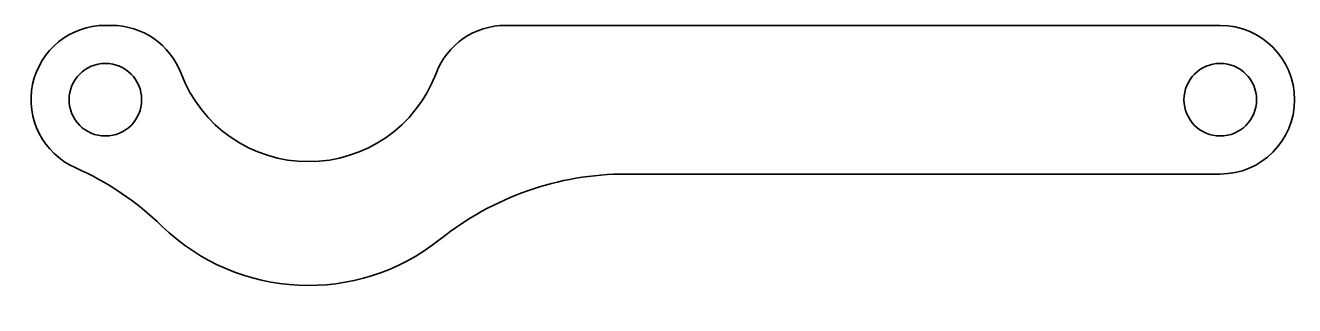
# Model space of a CAD drawing. Header units: inches. Extents: x -0.2 to 51, y -0.8 to 10.5.
import ezdxf

# ---------------------------------------------------------------- set-up
doc = ezdxf.new("R2010")
doc.units = ezdxf.units.IN
doc.header["$MEASUREMENT"] = 0
doc.layers.add('SIMUMAK Visible (ISO)', color=7, linetype='Continuous', lineweight=35)

# ---------------------------------------------------------------- blocks, each defined once
blk = doc.blocks.new('PED-AUT-06-EMP01_Sheet_PED-AUT-06-EMP01')
at = {"layer": 'SIMUMAK Visible (ISO)'}
for p, q in [((-22.5, 5.25), (-22.253, 5.25)), ((-6.347, 5.25), (22.5, 5.25)), ((22.5, -0.75), (-1.484, -0.75))]:
    blk.add_line(p, q, dxfattribs=at)
for centre in [(-22.5, 2.25), (22.5, 2.25)]:
    blk.add_circle(centre, 1.465, dxfattribs=at)
at = {"layer": 'SIMUMAK Visible (ISO)', "extrusion": (0, 0, -1)}
for centre, radius, start, end in [((22.5, 2.25), 3, 293.8778, 90), ((22.253, 2.25), 3, 90, 159.3327), ((6.347, 2.25), 3, 20.6673, 90), ((-22.5, 2.25), 3, 90, 270), ((14.3, 5.25), 5.5, 200.6673, 339.3327)]:
    blk.add_arc(centre, radius, start, end, dxfattribs=at)
at = {"layer": 'SIMUMAK Visible (ISO)'}
for centre, radius, start, end in [((-28.572, -11.466), 12, 45.8782, 66.1222), ((-1.484, -12.75), 12, 90, 128.6947), ((-14.3, 3.25), 8.5, 225.8782, 308.6947)]:
    blk.add_arc(centre, radius, start, end, dxfattribs=at)

msp = doc.modelspace()

# ---------------------------------------------------------------- block references
msp.add_blockref('PED-AUT-06-EMP01_Sheet_PED-AUT-06-EMP01', (25.495, 5.237))

doc.saveas('drawing.dxf')
